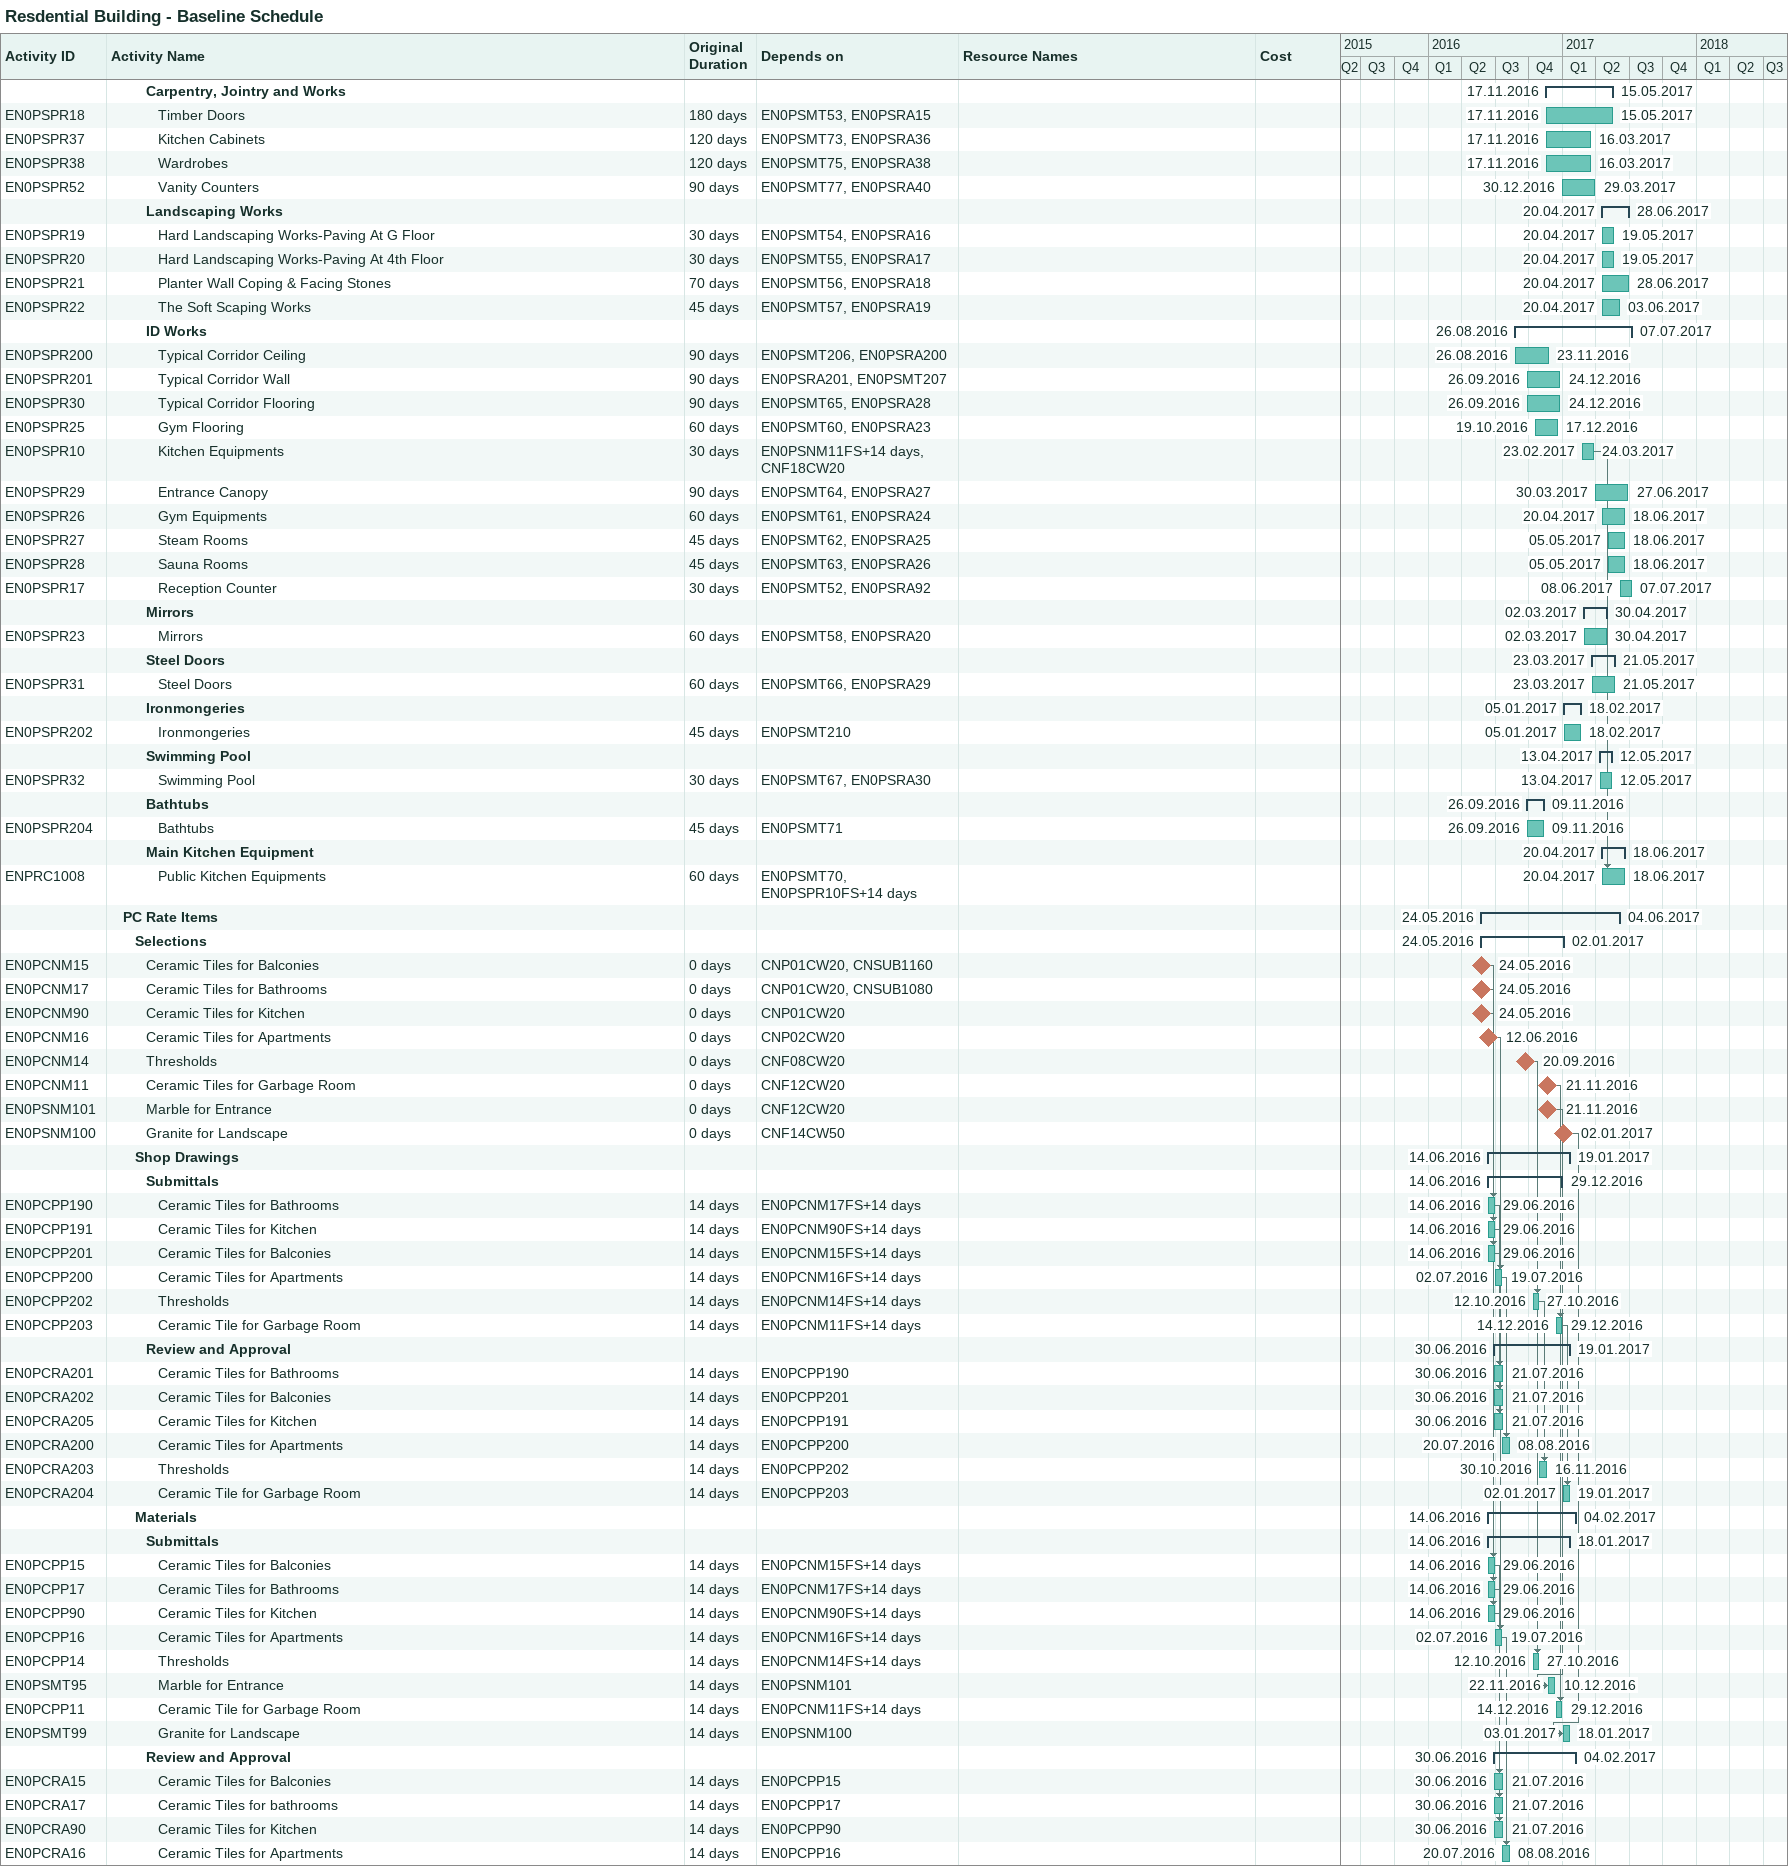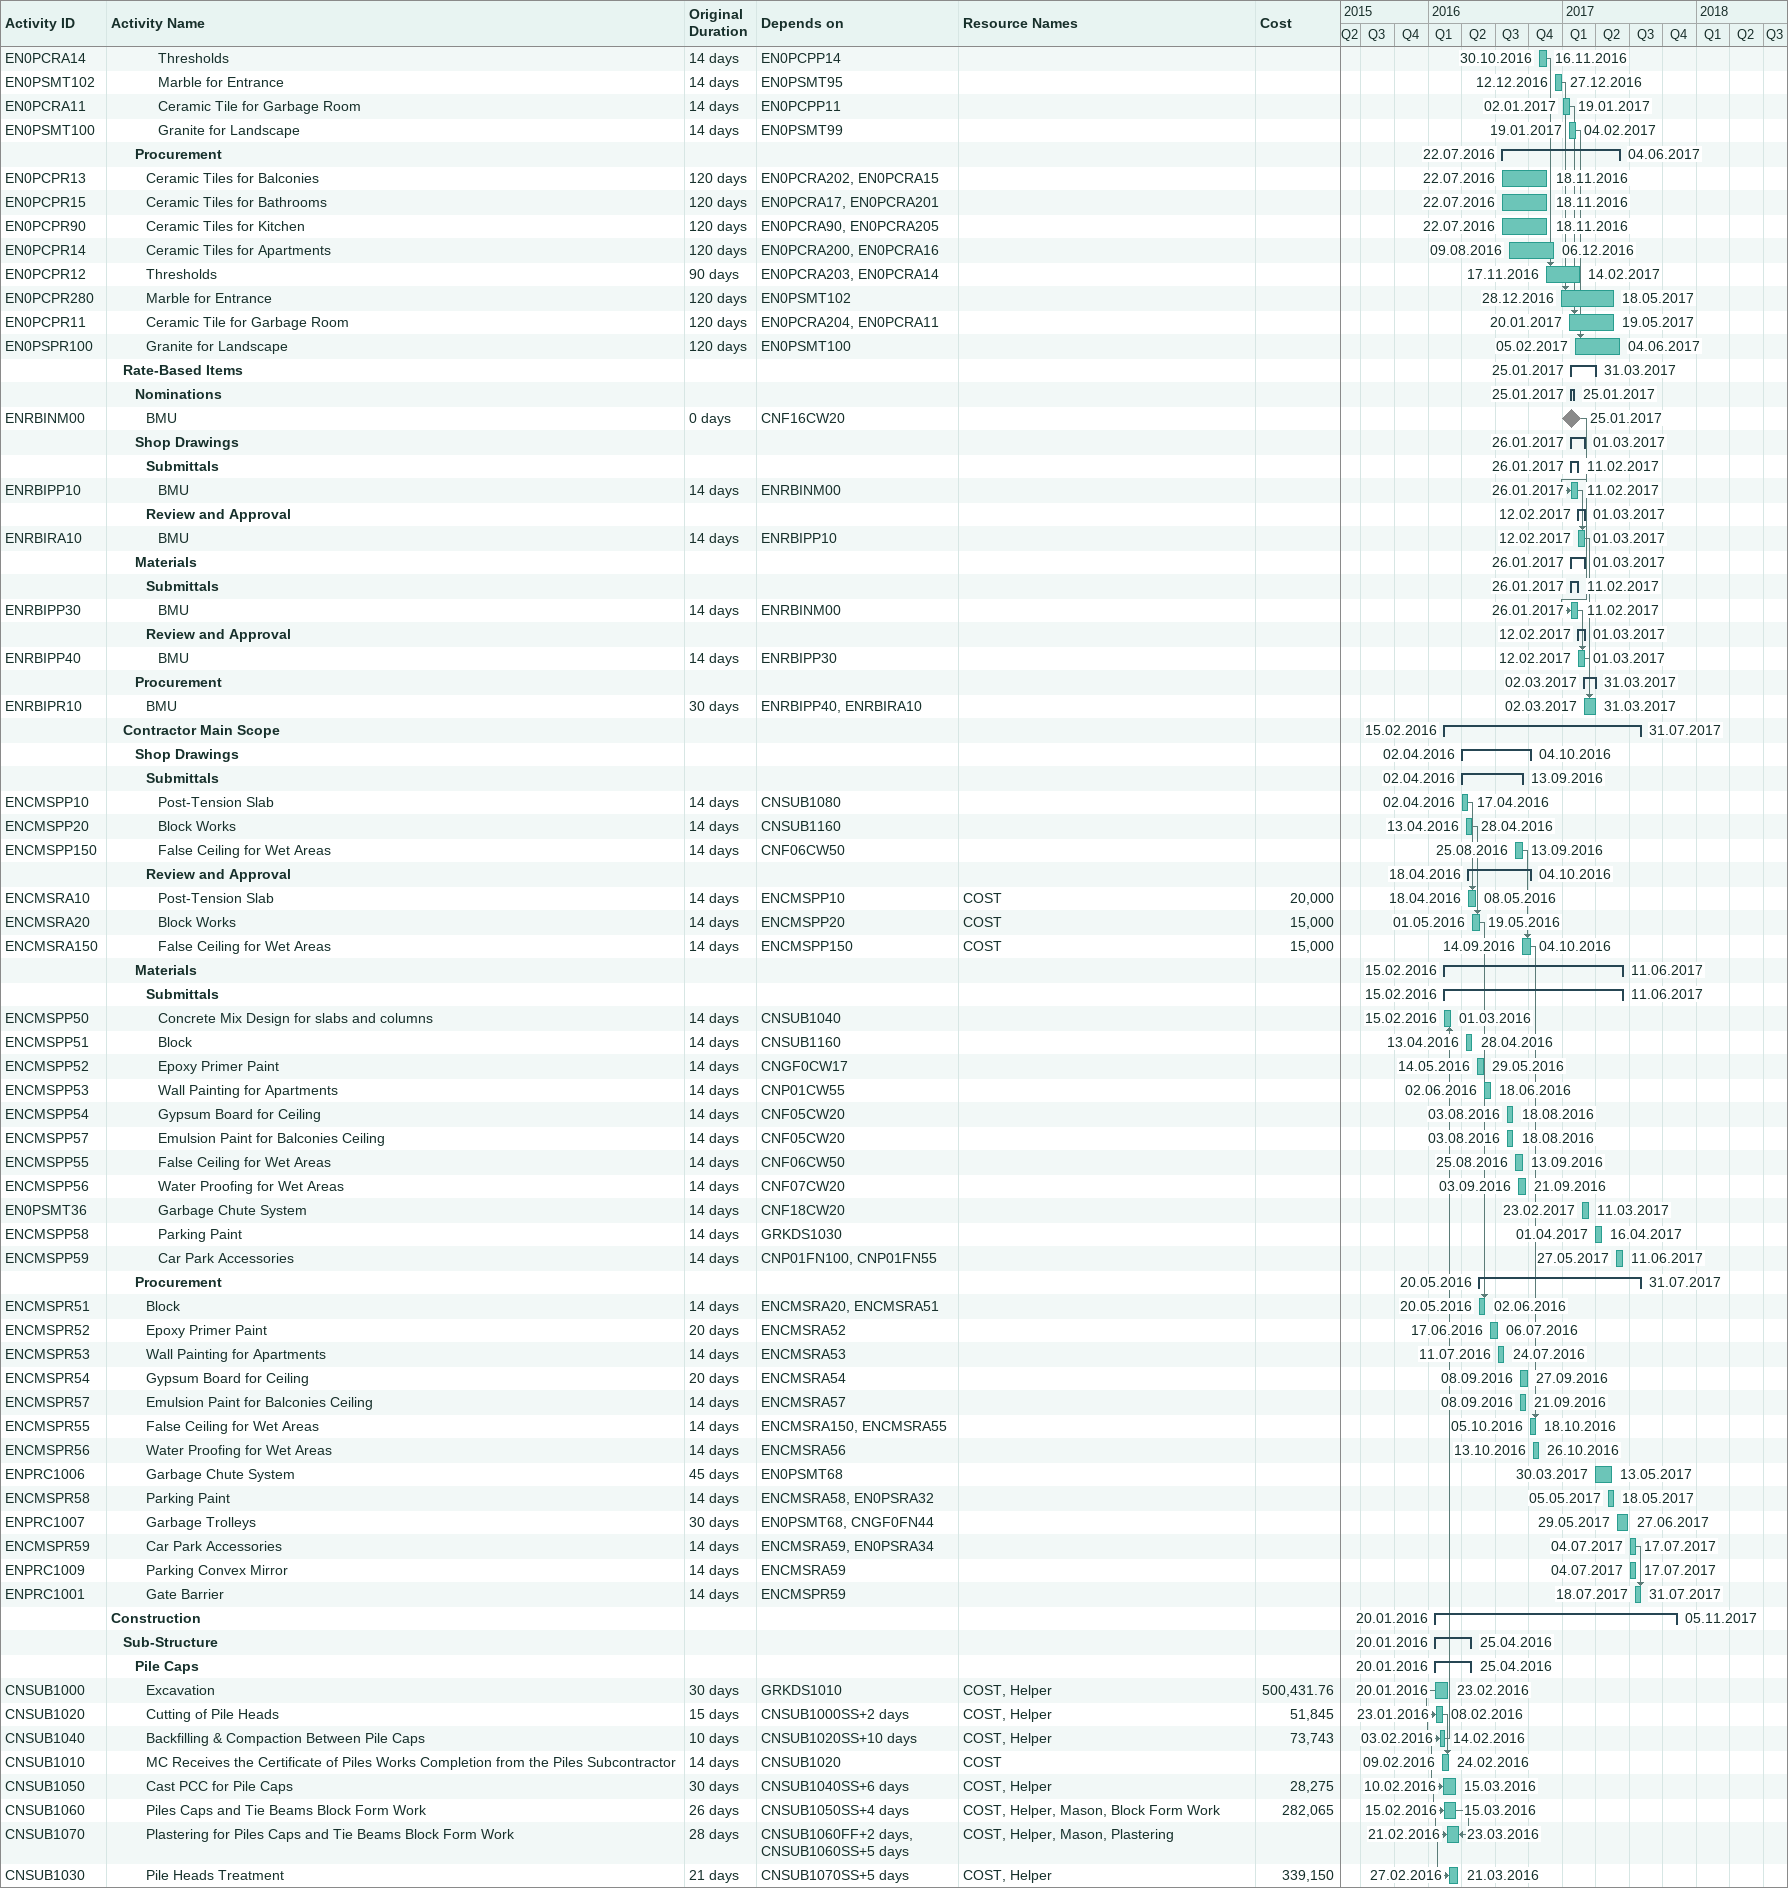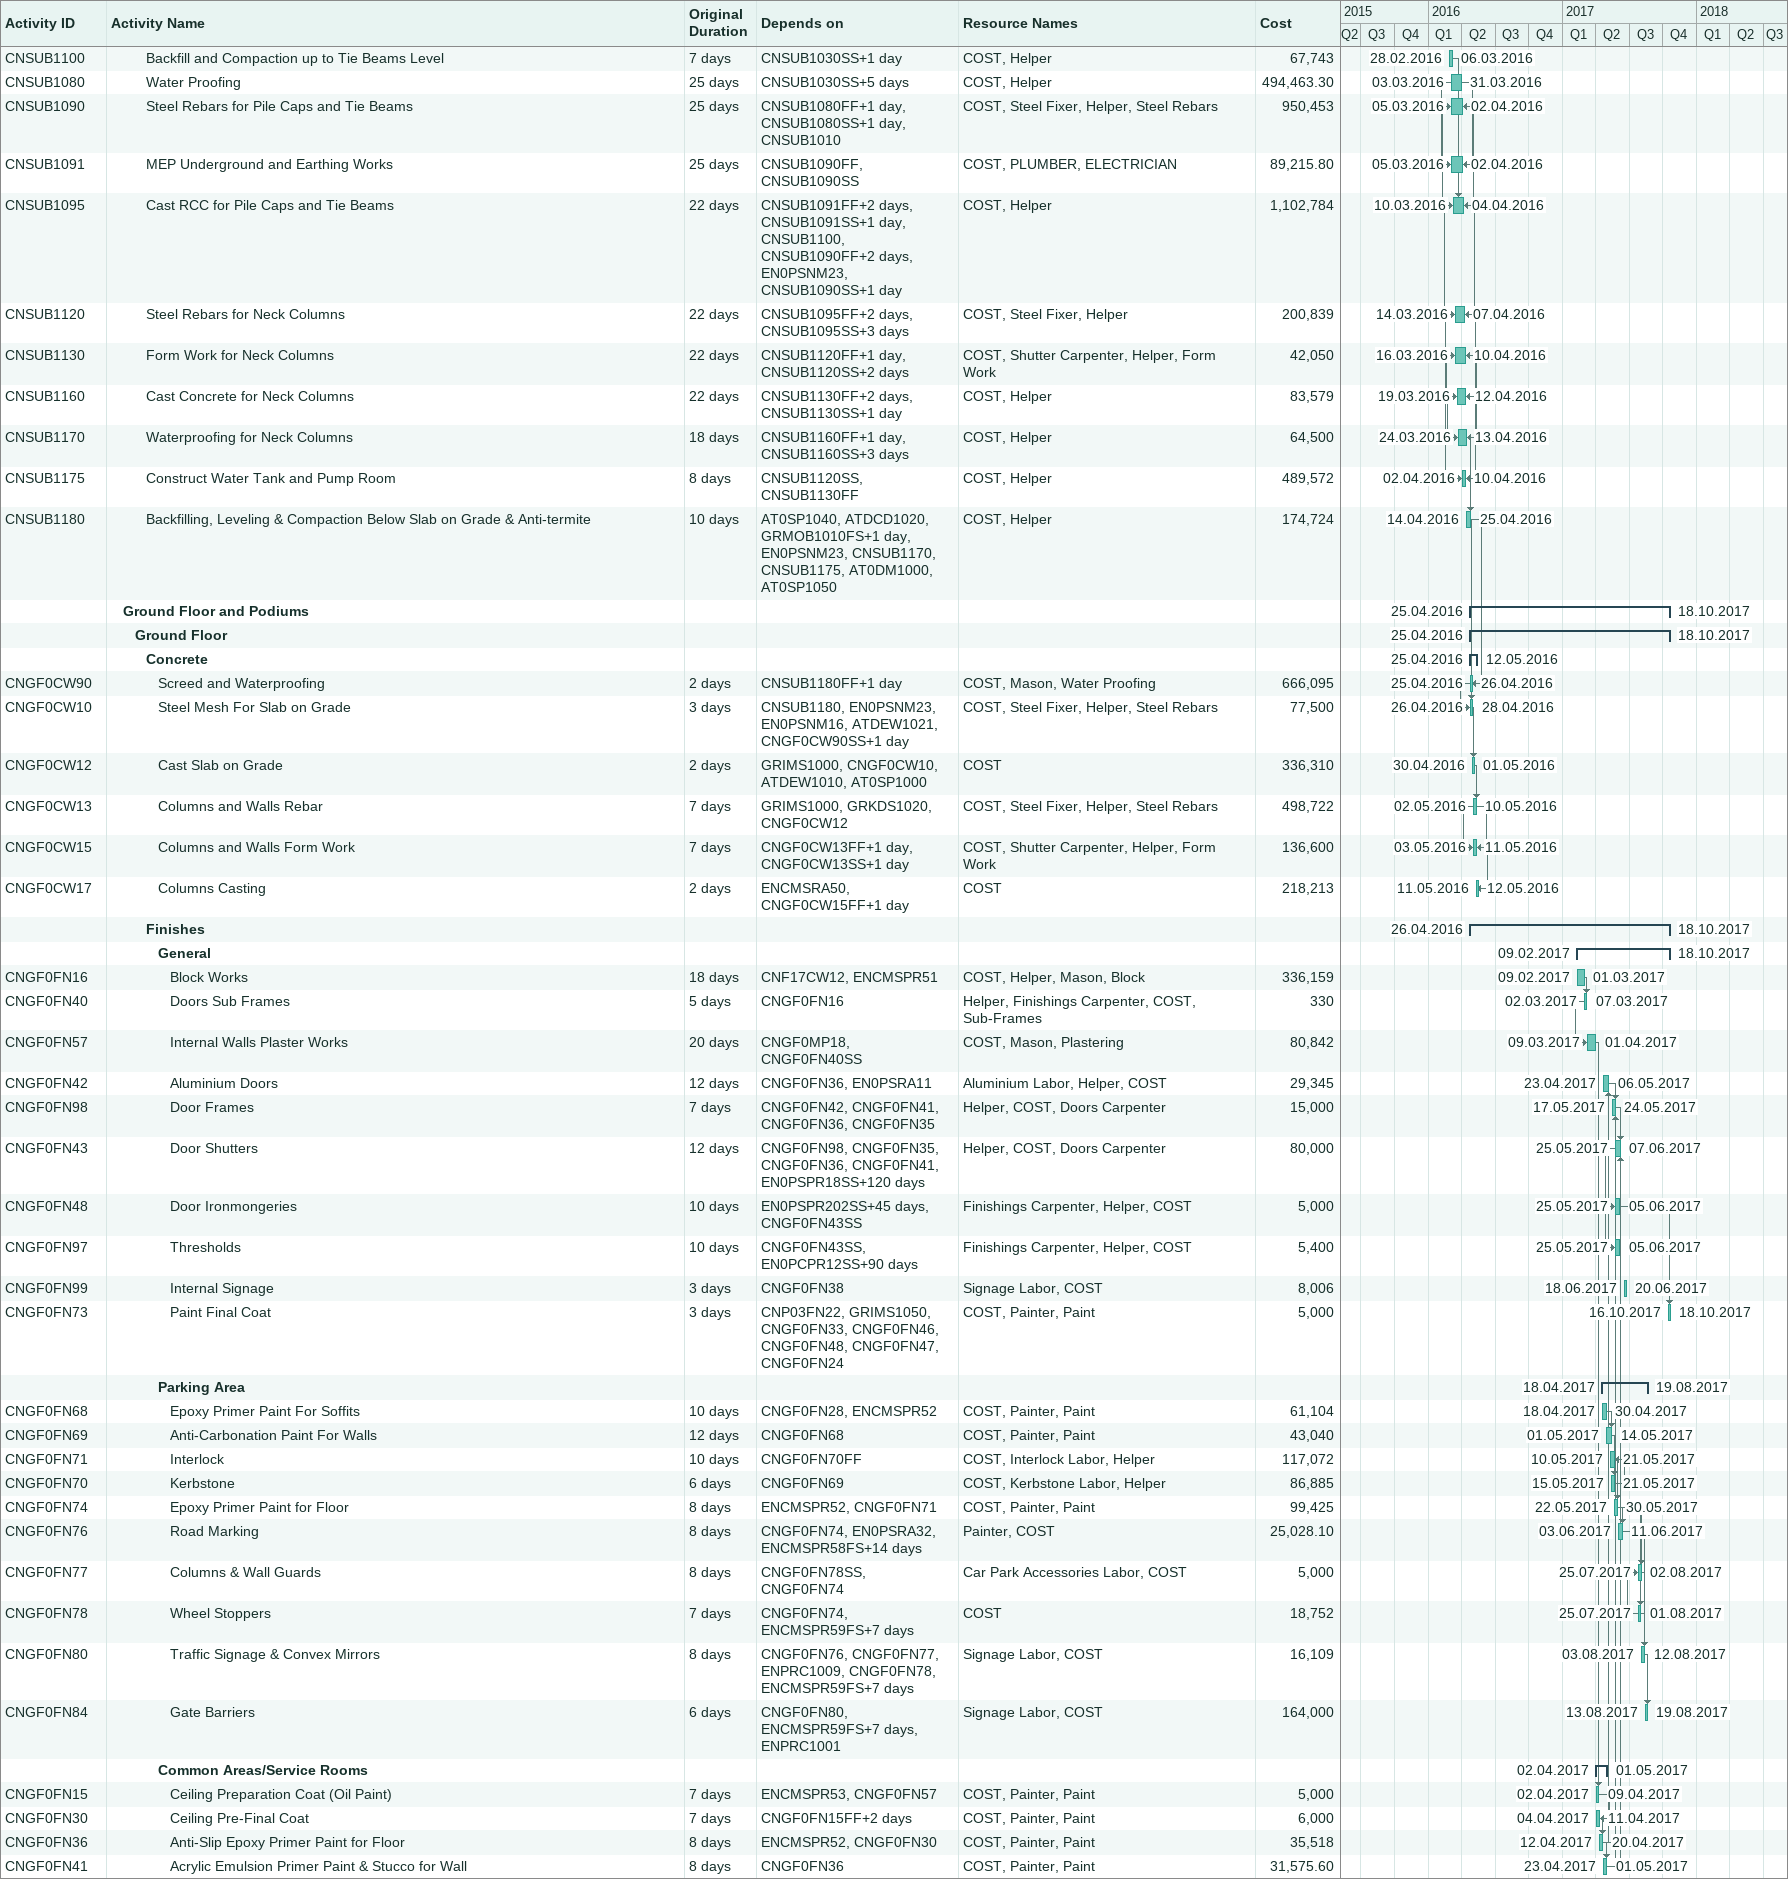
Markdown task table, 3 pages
Resdential Building - Baseline Schedule

| ID | Level | Task | Original duration | Start | Finish | Predecessors | Resources | Cost |
|---|---|---|---|---|---|---|---|---|
|  | 4 | **Carpentry, Jointry and Works** |  | 2016-11-17 | 2017-05-15 |  |  |  |
| EN0PSPR18 | 5 | Timber Doors | 180d | 2016-11-17 | 2017-05-15 | EN0PSMT53, EN0PSRA15 |  |  |
| EN0PSPR37 | 5 | Kitchen Cabinets | 120d | 2016-11-17 | 2017-03-16 | EN0PSMT73, EN0PSRA36 |  |  |
| EN0PSPR38 | 5 | Wardrobes | 120d | 2016-11-17 | 2017-03-16 | EN0PSMT75, EN0PSRA38 |  |  |
| EN0PSPR52 | 5 | Vanity Counters | 90d | 2016-12-30 | 2017-03-29 | EN0PSMT77, EN0PSRA40 |  |  |
|  | 4 | **Landscaping Works** |  | 2017-04-20 | 2017-06-28 |  |  |  |
| EN0PSPR19 | 5 | Hard Landscaping Works-Paving At G Floor | 30d | 2017-04-20 | 2017-05-19 | EN0PSMT54, EN0PSRA16 |  |  |
| EN0PSPR20 | 5 | Hard Landscaping Works-Paving At 4th Floor | 30d | 2017-04-20 | 2017-05-19 | EN0PSMT55, EN0PSRA17 |  |  |
| EN0PSPR21 | 5 | Planter Wall Coping & Facing Stones | 70d | 2017-04-20 | 2017-06-28 | EN0PSMT56, EN0PSRA18 |  |  |
| EN0PSPR22 | 5 | The Soft Scaping Works | 45d | 2017-04-20 | 2017-06-03 | EN0PSMT57, EN0PSRA19 |  |  |
|  | 4 | **ID Works** |  | 2016-08-26 | 2017-07-07 |  |  |  |
| EN0PSPR200 | 5 | Typical Corridor Ceiling | 90d | 2016-08-26 | 2016-11-23 | EN0PSMT206, EN0PSRA200 |  |  |
| EN0PSPR201 | 5 | Typical Corridor Wall | 90d | 2016-09-26 | 2016-12-24 | EN0PSRA201, EN0PSMT207 |  |  |
| EN0PSPR30 | 5 | Typical Corridor Flooring | 90d | 2016-09-26 | 2016-12-24 | EN0PSMT65, EN0PSRA28 |  |  |
| EN0PSPR25 | 5 | Gym Flooring | 60d | 2016-10-19 | 2016-12-17 | EN0PSMT60, EN0PSRA23 |  |  |
| EN0PSPR10 | 5 | Kitchen Equipments | 30d | 2017-02-23 | 2017-03-24 | EN0PSNM11FS+14d, CNF18CW20 |  |  |
| EN0PSPR29 | 5 | Entrance Canopy | 90d | 2017-03-30 | 2017-06-27 | EN0PSMT64, EN0PSRA27 |  |  |
| EN0PSPR26 | 5 | Gym Equipments | 60d | 2017-04-20 | 2017-06-18 | EN0PSMT61, EN0PSRA24 |  |  |
| EN0PSPR27 | 5 | Steam Rooms | 45d | 2017-05-05 | 2017-06-18 | EN0PSMT62, EN0PSRA25 |  |  |
| EN0PSPR28 | 5 | Sauna Rooms | 45d | 2017-05-05 | 2017-06-18 | EN0PSMT63, EN0PSRA26 |  |  |
| EN0PSPR17 | 5 | Reception Counter | 30d | 2017-06-08 | 2017-07-07 | EN0PSMT52, EN0PSRA92 |  |  |
|  | 4 | **Mirrors** |  | 2017-03-02 | 2017-04-30 |  |  |  |
| EN0PSPR23 | 5 | Mirrors | 60d | 2017-03-02 | 2017-04-30 | EN0PSMT58, EN0PSRA20 |  |  |
|  | 4 | **Steel Doors** |  | 2017-03-23 | 2017-05-21 |  |  |  |
| EN0PSPR31 | 5 | Steel Doors | 60d | 2017-03-23 | 2017-05-21 | EN0PSMT66, EN0PSRA29 |  |  |
|  | 4 | **Ironmongeries** |  | 2017-01-05 | 2017-02-18 |  |  |  |
| EN0PSPR202 | 5 | Ironmongeries | 45d | 2017-01-05 | 2017-02-18 | EN0PSMT210 |  |  |
|  | 4 | **Swimming Pool** |  | 2017-04-13 | 2017-05-12 |  |  |  |
| EN0PSPR32 | 5 | Swimming Pool | 30d | 2017-04-13 | 2017-05-12 | EN0PSMT67, EN0PSRA30 |  |  |
|  | 4 | **Bathtubs** |  | 2016-09-26 | 2016-11-09 |  |  |  |
| EN0PSPR204 | 5 | Bathtubs | 45d | 2016-09-26 | 2016-11-09 | EN0PSMT71 |  |  |
|  | 4 | **Main Kitchen Equipment** |  | 2017-04-20 | 2017-06-18 |  |  |  |
| ENPRC1008 | 5 | Public Kitchen Equipments | 60d | 2017-04-20 | 2017-06-18 | EN0PSMT70, EN0PSPR10FS+14d |  |  |
|  | 2 | **PC Rate Items** |  | 2016-05-24 | 2017-06-04 |  |  |  |
|  | 3 | **Selections** |  | 2016-05-24 | 2017-01-02 |  |  |  |
| EN0PCNM15 | 4 | Ceramic Tiles for Balconies | 0d | 2016-05-24 | 2016-05-24 | CNP01CW20, CNSUB1160 |  |  |
| EN0PCNM17 | 4 | Ceramic Tiles for Bathrooms | 0d | 2016-05-24 | 2016-05-24 | CNP01CW20, CNSUB1080 |  |  |
| EN0PCNM90 | 4 | Ceramic Tiles for Kitchen | 0d | 2016-05-24 | 2016-05-24 | CNP01CW20 |  |  |
| EN0PCNM16 | 4 | Ceramic Tiles for Apartments | 0d | 2016-06-12 | 2016-06-12 | CNP02CW20 |  |  |
| EN0PCNM14 | 4 | Thresholds | 0d | 2016-09-20 | 2016-09-20 | CNF08CW20 |  |  |
| EN0PCNM11 | 4 | Ceramic Tiles for Garbage Room | 0d | 2016-11-21 | 2016-11-21 | CNF12CW20 |  |  |
| EN0PSNM101 | 4 | Marble for Entrance | 0d | 2016-11-21 | 2016-11-21 | CNF12CW20 |  |  |
| EN0PSNM100 | 4 | Granite for Landscape | 0d | 2017-01-02 | 2017-01-02 | CNF14CW50 |  |  |
|  | 3 | **Shop Drawings** |  | 2016-06-14 | 2017-01-19 |  |  |  |
|  | 4 | **Submittals** |  | 2016-06-14 | 2016-12-29 |  |  |  |
| EN0PCPP190 | 5 | Ceramic Tiles for Bathrooms | 14d | 2016-06-14 | 2016-06-29 | EN0PCNM17FS+14d |  |  |
| EN0PCPP191 | 5 | Ceramic Tiles for Kitchen | 14d | 2016-06-14 | 2016-06-29 | EN0PCNM90FS+14d |  |  |
| EN0PCPP201 | 5 | Ceramic Tiles for Balconies | 14d | 2016-06-14 | 2016-06-29 | EN0PCNM15FS+14d |  |  |
| EN0PCPP200 | 5 | Ceramic Tiles for Apartments | 14d | 2016-07-02 | 2016-07-19 | EN0PCNM16FS+14d |  |  |
| EN0PCPP202 | 5 | Thresholds | 14d | 2016-10-12 | 2016-10-27 | EN0PCNM14FS+14d |  |  |
| EN0PCPP203 | 5 | Ceramic Tile for Garbage Room | 14d | 2016-12-14 | 2016-12-29 | EN0PCNM11FS+14d |  |  |
|  | 4 | **Review and Approval** |  | 2016-06-30 | 2017-01-19 |  |  |  |
| EN0PCRA201 | 5 | Ceramic Tiles for Bathrooms | 14d | 2016-06-30 | 2016-07-21 | EN0PCPP190 |  |  |
| EN0PCRA202 | 5 | Ceramic Tiles for Balconies | 14d | 2016-06-30 | 2016-07-21 | EN0PCPP201 |  |  |
| EN0PCRA205 | 5 | Ceramic Tiles for Kitchen | 14d | 2016-06-30 | 2016-07-21 | EN0PCPP191 |  |  |
| EN0PCRA200 | 5 | Ceramic Tiles for Apartments | 14d | 2016-07-20 | 2016-08-08 | EN0PCPP200 |  |  |
| EN0PCRA203 | 5 | Thresholds | 14d | 2016-10-30 | 2016-11-16 | EN0PCPP202 |  |  |
| EN0PCRA204 | 5 | Ceramic Tile for Garbage Room | 14d | 2017-01-02 | 2017-01-19 | EN0PCPP203 |  |  |
|  | 3 | **Materials** |  | 2016-06-14 | 2017-02-04 |  |  |  |
|  | 4 | **Submittals** |  | 2016-06-14 | 2017-01-18 |  |  |  |
| EN0PCPP15 | 5 | Ceramic Tiles for Balconies | 14d | 2016-06-14 | 2016-06-29 | EN0PCNM15FS+14d |  |  |
| EN0PCPP17 | 5 | Ceramic Tiles for Bathrooms | 14d | 2016-06-14 | 2016-06-29 | EN0PCNM17FS+14d |  |  |
| EN0PCPP90 | 5 | Ceramic Tiles for Kitchen | 14d | 2016-06-14 | 2016-06-29 | EN0PCNM90FS+14d |  |  |
| EN0PCPP16 | 5 | Ceramic Tiles for Apartments | 14d | 2016-07-02 | 2016-07-19 | EN0PCNM16FS+14d |  |  |
| EN0PCPP14 | 5 | Thresholds | 14d | 2016-10-12 | 2016-10-27 | EN0PCNM14FS+14d |  |  |
| EN0PSMT95 | 5 | Marble for Entrance | 14d | 2016-11-22 | 2016-12-10 | EN0PSNM101 |  |  |
| EN0PCPP11 | 5 | Ceramic Tile for Garbage Room | 14d | 2016-12-14 | 2016-12-29 | EN0PCNM11FS+14d |  |  |
| EN0PSMT99 | 5 | Granite for Landscape | 14d | 2017-01-03 | 2017-01-18 | EN0PSNM100 |  |  |
|  | 4 | **Review and Approval** |  | 2016-06-30 | 2017-02-04 |  |  |  |
| EN0PCRA15 | 5 | Ceramic Tiles for Balconies | 14d | 2016-06-30 | 2016-07-21 | EN0PCPP15 |  |  |
| EN0PCRA17 | 5 | Ceramic Tiles for bathrooms | 14d | 2016-06-30 | 2016-07-21 | EN0PCPP17 |  |  |
| EN0PCRA90 | 5 | Ceramic Tiles for Kitchen | 14d | 2016-06-30 | 2016-07-21 | EN0PCPP90 |  |  |
| EN0PCRA16 | 5 | Ceramic Tiles for Apartments | 14d | 2016-07-20 | 2016-08-08 | EN0PCPP16 |  |  |
| EN0PCRA14 | 5 | Thresholds | 14d | 2016-10-30 | 2016-11-16 | EN0PCPP14 |  |  |
| EN0PSMT102 | 5 | Marble for Entrance | 14d | 2016-12-12 | 2016-12-27 | EN0PSMT95 |  |  |
| EN0PCRA11 | 5 | Ceramic Tile for Garbage Room | 14d | 2017-01-02 | 2017-01-19 | EN0PCPP11 |  |  |
| EN0PSMT100 | 5 | Granite for Landscape | 14d | 2017-01-19 | 2017-02-04 | EN0PSMT99 |  |  |
|  | 3 | **Procurement** |  | 2016-07-22 | 2017-06-04 |  |  |  |
| EN0PCPR13 | 4 | Ceramic Tiles for Balconies | 120d | 2016-07-22 | 2016-11-18 | EN0PCRA202, EN0PCRA15 |  |  |
| EN0PCPR15 | 4 | Ceramic Tiles for Bathrooms | 120d | 2016-07-22 | 2016-11-18 | EN0PCRA17, EN0PCRA201 |  |  |
| EN0PCPR90 | 4 | Ceramic Tiles for Kitchen | 120d | 2016-07-22 | 2016-11-18 | EN0PCRA90, EN0PCRA205 |  |  |
| EN0PCPR14 | 4 | Ceramic Tiles for Apartments | 120d | 2016-08-09 | 2016-12-06 | EN0PCRA200, EN0PCRA16 |  |  |
| EN0PCPR12 | 4 | Thresholds | 90d | 2016-11-17 | 2017-02-14 | EN0PCRA203, EN0PCRA14 |  |  |
| EN0PCPR280 | 4 | Marble for Entrance | 120d | 2016-12-28 | 2017-05-18 | EN0PSMT102 |  |  |
| EN0PCPR11 | 4 | Ceramic Tile for Garbage Room | 120d | 2017-01-20 | 2017-05-19 | EN0PCRA204, EN0PCRA11 |  |  |
| EN0PSPR100 | 4 | Granite for Landscape | 120d | 2017-02-05 | 2017-06-04 | EN0PSMT100 |  |  |
|  | 2 | **Rate-Based Items** |  | 2017-01-25 | 2017-03-31 |  |  |  |
|  | 3 | **Nominations** |  | 2017-01-25 | 2017-01-25 |  |  |  |
| ENRBINM00 | 4 | BMU | 0d | 2017-01-25 | 2017-01-25 | CNF16CW20 |  |  |
|  | 3 | **Shop Drawings** |  | 2017-01-26 | 2017-03-01 |  |  |  |
|  | 4 | **Submittals** |  | 2017-01-26 | 2017-02-11 |  |  |  |
| ENRBIPP10 | 5 | BMU | 14d | 2017-01-26 | 2017-02-11 | ENRBINM00 |  |  |
|  | 4 | **Review and Approval** |  | 2017-02-12 | 2017-03-01 |  |  |  |
| ENRBIRA10 | 5 | BMU | 14d | 2017-02-12 | 2017-03-01 | ENRBIPP10 |  |  |
|  | 3 | **Materials** |  | 2017-01-26 | 2017-03-01 |  |  |  |
|  | 4 | **Submittals** |  | 2017-01-26 | 2017-02-11 |  |  |  |
| ENRBIPP30 | 5 | BMU | 14d | 2017-01-26 | 2017-02-11 | ENRBINM00 |  |  |
|  | 4 | **Review and Approval** |  | 2017-02-12 | 2017-03-01 |  |  |  |
| ENRBIPP40 | 5 | BMU | 14d | 2017-02-12 | 2017-03-01 | ENRBIPP30 |  |  |
|  | 3 | **Procurement** |  | 2017-03-02 | 2017-03-31 |  |  |  |
| ENRBIPR10 | 4 | BMU | 30d | 2017-03-02 | 2017-03-31 | ENRBIPP40, ENRBIRA10 |  |  |
|  | 2 | **Contractor Main Scope** |  | 2016-02-15 | 2017-07-31 |  |  |  |
|  | 3 | **Shop Drawings** |  | 2016-04-02 | 2016-10-04 |  |  |  |
|  | 4 | **Submittals** |  | 2016-04-02 | 2016-09-13 |  |  |  |
| ENCMSPP10 | 5 | Post-Tension Slab | 14d | 2016-04-02 | 2016-04-17 | CNSUB1080 |  |  |
| ENCMSPP20 | 5 | Block Works | 14d | 2016-04-13 | 2016-04-28 | CNSUB1160 |  |  |
| ENCMSPP150 | 5 | False Ceiling for Wet Areas | 14d | 2016-08-25 | 2016-09-13 | CNF06CW50 |  |  |
|  | 4 | **Review and Approval** |  | 2016-04-18 | 2016-10-04 |  |  |  |
| ENCMSRA10 | 5 | Post-Tension Slab | 14d | 2016-04-18 | 2016-05-08 | ENCMSPP10 | COST | 20000 |
| ENCMSRA20 | 5 | Block Works | 14d | 2016-05-01 | 2016-05-19 | ENCMSPP20 | COST | 15000 |
| ENCMSRA150 | 5 | False Ceiling for Wet Areas | 14d | 2016-09-14 | 2016-10-04 | ENCMSPP150 | COST | 15000 |
|  | 3 | **Materials** |  | 2016-02-15 | 2017-06-11 |  |  |  |
|  | 4 | **Submittals** |  | 2016-02-15 | 2017-06-11 |  |  |  |
| ENCMSPP50 | 5 | Concrete Mix Design for slabs and columns | 14d | 2016-02-15 | 2016-03-01 | CNSUB1040 |  |  |
| ENCMSPP51 | 5 | Block | 14d | 2016-04-13 | 2016-04-28 | CNSUB1160 |  |  |
| ENCMSPP52 | 5 | Epoxy Primer Paint | 14d | 2016-05-14 | 2016-05-29 | CNGF0CW17 |  |  |
| ENCMSPP53 | 5 | Wall Painting for Apartments | 14d | 2016-06-02 | 2016-06-18 | CNP01CW55 |  |  |
| ENCMSPP54 | 5 | Gypsum Board for Ceiling | 14d | 2016-08-03 | 2016-08-18 | CNF05CW20 |  |  |
| ENCMSPP57 | 5 | Emulsion Paint for Balconies Ceiling | 14d | 2016-08-03 | 2016-08-18 | CNF05CW20 |  |  |
| ENCMSPP55 | 5 | False Ceiling for Wet Areas | 14d | 2016-08-25 | 2016-09-13 | CNF06CW50 |  |  |
| ENCMSPP56 | 5 | Water Proofing for Wet Areas | 14d | 2016-09-03 | 2016-09-21 | CNF07CW20 |  |  |
| EN0PSMT36 | 5 | Garbage Chute System | 14d | 2017-02-23 | 2017-03-11 | CNF18CW20 |  |  |
| ENCMSPP58 | 5 | Parking Paint | 14d | 2017-04-01 | 2017-04-16 | GRKDS1030 |  |  |
| ENCMSPP59 | 5 | Car Park Accessories | 14d | 2017-05-27 | 2017-06-11 | CNP01FN100, CNP01FN55 |  |  |
|  | 3 | **Procurement** |  | 2016-05-20 | 2017-07-31 |  |  |  |
| ENCMSPR51 | 4 | Block | 14d | 2016-05-20 | 2016-06-02 | ENCMSRA20, ENCMSRA51 |  |  |
| ENCMSPR52 | 4 | Epoxy Primer Paint | 20d | 2016-06-17 | 2016-07-06 | ENCMSRA52 |  |  |
| ENCMSPR53 | 4 | Wall Painting for Apartments | 14d | 2016-07-11 | 2016-07-24 | ENCMSRA53 |  |  |
| ENCMSPR54 | 4 | Gypsum Board for Ceiling | 20d | 2016-09-08 | 2016-09-27 | ENCMSRA54 |  |  |
| ENCMSPR57 | 4 | Emulsion Paint for Balconies Ceiling | 14d | 2016-09-08 | 2016-09-21 | ENCMSRA57 |  |  |
| ENCMSPR55 | 4 | False Ceiling for Wet Areas | 14d | 2016-10-05 | 2016-10-18 | ENCMSRA150, ENCMSRA55 |  |  |
| ENCMSPR56 | 4 | Water Proofing for Wet Areas | 14d | 2016-10-13 | 2016-10-26 | ENCMSRA56 |  |  |
| ENPRC1006 | 4 | Garbage Chute System | 45d | 2017-03-30 | 2017-05-13 | EN0PSMT68 |  |  |
| ENCMSPR58 | 4 | Parking Paint | 14d | 2017-05-05 | 2017-05-18 | ENCMSRA58, EN0PSRA32 |  |  |
| ENPRC1007 | 4 | Garbage Trolleys | 30d | 2017-05-29 | 2017-06-27 | EN0PSMT68, CNGF0FN44 |  |  |
| ENCMSPR59 | 4 | Car Park Accessories | 14d | 2017-07-04 | 2017-07-17 | ENCMSRA59, EN0PSRA34 |  |  |
| ENPRC1009 | 4 | Parking Convex Mirror | 14d | 2017-07-04 | 2017-07-17 | ENCMSRA59 |  |  |
| ENPRC1001 | 4 | Gate Barrier | 14d | 2017-07-18 | 2017-07-31 | ENCMSPR59 |  |  |
|  | 1 | **Construction** |  | 2016-01-20 | 2017-11-05 |  |  |  |
|  | 2 | **Sub-Structure** |  | 2016-01-20 | 2016-04-25 |  |  |  |
|  | 3 | **Pile Caps** |  | 2016-01-20 | 2016-04-25 |  |  |  |
| CNSUB1000 | 4 | Excavation | 30d | 2016-01-20 | 2016-02-23 | GRKDS1010 | COST, Helper | 500431.76 |
| CNSUB1020 | 4 | Cutting of Pile Heads | 15d | 2016-01-23 | 2016-02-08 | CNSUB1000SS+2d | COST, Helper | 51845 |
| CNSUB1040 | 4 | Backfilling & Compaction Between Pile Caps | 10d | 2016-02-03 | 2016-02-14 | CNSUB1020SS+10d | COST, Helper | 73743 |
| CNSUB1010 | 4 | MC Receives the Certificate of Piles Works Completion from the Piles Subcontractor | 14d | 2016-02-09 | 2016-02-24 | CNSUB1020 | COST |  |
| CNSUB1050 | 4 | Cast PCC for Pile Caps | 30d | 2016-02-10 | 2016-03-15 | CNSUB1040SS+6d | COST, Helper | 28275 |
| CNSUB1060 | 4 | Piles Caps and Tie Beams Block Form Work | 26d | 2016-02-15 | 2016-03-15 | CNSUB1050SS+4d | COST, Helper, Mason, Block Form Work | 282065 |
| CNSUB1070 | 4 | Plastering for Piles Caps and Tie Beams Block Form Work | 28d | 2016-02-21 | 2016-03-23 | CNSUB1060FF+2d, CNSUB1060SS+5d | COST, Helper, Mason, Plastering |  |
| CNSUB1030 | 4 | Pile Heads Treatment | 21d | 2016-02-27 | 2016-03-21 | CNSUB1070SS+5d | COST, Helper | 339150 |
| CNSUB1100 | 4 | Backfill and Compaction up to Tie Beams Level | 7d | 2016-02-28 | 2016-03-06 | CNSUB1030SS+1d | COST, Helper | 67743 |
| CNSUB1080 | 4 | Water Proofing | 25d | 2016-03-03 | 2016-03-31 | CNSUB1030SS+5d | COST, Helper | 494463.30 |
| CNSUB1090 | 4 | Steel Rebars for Pile Caps and Tie Beams | 25d | 2016-03-05 | 2016-04-02 | CNSUB1080FF+1d, CNSUB1080SS+1d, CNSUB1010 | COST, Steel Fixer, Helper, Steel Rebars | 950453 |
| CNSUB1091 | 4 | MEP Underground and Earthing Works | 25d | 2016-03-05 | 2016-04-02 | CNSUB1090FF, CNSUB1090SS | COST, PLUMBER, ELECTRICIAN | 89215.80 |
| CNSUB1095 | 4 | Cast RCC for Pile Caps and Tie Beams | 22d | 2016-03-10 | 2016-04-04 | CNSUB1091FF+2d, CNSUB1091SS+1d, CNSUB1100, CNSUB1090FF+2d, EN0PSNM23, CNSUB1090SS+1d | COST, Helper | 1102784 |
| CNSUB1120 | 4 | Steel Rebars for Neck Columns | 22d | 2016-03-14 | 2016-04-07 | CNSUB1095FF+2d, CNSUB1095SS+3d | COST, Steel Fixer, Helper | 200839 |
| CNSUB1130 | 4 | Form Work for Neck Columns | 22d | 2016-03-16 | 2016-04-10 | CNSUB1120FF+1d, CNSUB1120SS+2d | COST, Shutter Carpenter, Helper, Form Work | 42050 |
| CNSUB1160 | 4 | Cast Concrete for Neck Columns | 22d | 2016-03-19 | 2016-04-12 | CNSUB1130FF+2d, CNSUB1130SS+1d | COST, Helper | 83579 |
| CNSUB1170 | 4 | Waterproofing for Neck Columns | 18d | 2016-03-24 | 2016-04-13 | CNSUB1160FF+1d, CNSUB1160SS+3d | COST, Helper | 64500 |
| CNSUB1175 | 4 | Construct Water Tank and Pump Room | 8d | 2016-04-02 | 2016-04-10 | CNSUB1120SS, CNSUB1130FF | COST, Helper | 489572 |
| CNSUB1180 | 4 | Backfilling, Leveling & Compaction Below Slab on Grade & Anti-termite | 10d | 2016-04-14 | 2016-04-25 | AT0SP1040, ATDCD1020, GRMOB1010FS+1d, EN0PSNM23, CNSUB1170, CNSUB1175, AT0DM1000, AT0SP1050 | COST, Helper | 174724 |
|  | 2 | **Ground Floor and Podiums** |  | 2016-04-25 | 2017-10-18 |  |  |  |
|  | 3 | **Ground Floor** |  | 2016-04-25 | 2017-10-18 |  |  |  |
|  | 4 | **Concrete** |  | 2016-04-25 | 2016-05-12 |  |  |  |
| CNGF0CW90 | 5 | Screed and Waterproofing | 2d | 2016-04-25 | 2016-04-26 | CNSUB1180FF+1d | COST, Mason, Water Proofing | 666095 |
| CNGF0CW10 | 5 | Steel Mesh For Slab on Grade | 3d | 2016-04-26 | 2016-04-28 | CNSUB1180, EN0PSNM23, EN0PSNM16, ATDEW1021, CNGF0CW90SS+1d | COST, Steel Fixer, Helper, Steel Rebars | 77500 |
| CNGF0CW12 | 5 | Cast Slab on Grade | 2d | 2016-04-30 | 2016-05-01 | GRIMS1000, CNGF0CW10, ATDEW1010, AT0SP1000 | COST | 336310 |
| CNGF0CW13 | 5 | Columns and Walls Rebar | 7d | 2016-05-02 | 2016-05-10 | GRIMS1000, GRKDS1020, CNGF0CW12 | COST, Steel Fixer, Helper, Steel Rebars | 498722 |
| CNGF0CW15 | 5 | Columns and Walls Form Work | 7d | 2016-05-03 | 2016-05-11 | CNGF0CW13FF+1d, CNGF0CW13SS+1d | COST, Shutter Carpenter, Helper, Form Work | 136600 |
| CNGF0CW17 | 5 | Columns Casting | 2d | 2016-05-11 | 2016-05-12 | ENCMSRA50, CNGF0CW15FF+1d | COST | 218213 |
|  | 4 | **Finishes** |  | 2016-04-26 | 2017-10-18 |  |  |  |
|  | 5 | **General** |  | 2017-02-09 | 2017-10-18 |  |  |  |
| CNGF0FN16 | 6 | Block Works | 18d | 2017-02-09 | 2017-03-01 | CNF17CW12, ENCMSPR51 | COST, Helper, Mason, Block | 336159 |
| CNGF0FN40 | 6 | Doors Sub Frames | 5d | 2017-03-02 | 2017-03-07 | CNGF0FN16 | Helper, Finishings Carpenter, COST, Sub-Frames | 330 |
| CNGF0FN57 | 6 | Internal Walls Plaster Works | 20d | 2017-03-09 | 2017-04-01 | CNGF0MP18, CNGF0FN40SS | COST, Mason, Plastering | 80842 |
| CNGF0FN42 | 6 | Aluminium Doors | 12d | 2017-04-23 | 2017-05-06 | CNGF0FN36, EN0PSRA11 | Aluminium Labor, Helper, COST | 29345 |
| CNGF0FN98 | 6 | Door Frames | 7d | 2017-05-17 | 2017-05-24 | CNGF0FN42, CNGF0FN41, CNGF0FN36, CNGF0FN35 | Helper, COST, Doors Carpenter | 15000 |
| CNGF0FN43 | 6 | Door Shutters | 12d | 2017-05-25 | 2017-06-07 | CNGF0FN98, CNGF0FN35, CNGF0FN36, CNGF0FN41, EN0PSPR18SS+120d | Helper, COST, Doors Carpenter | 80000 |
| CNGF0FN48 | 6 | Door Ironmongeries | 10d | 2017-05-25 | 2017-06-05 | EN0PSPR202SS+45d, CNGF0FN43SS | Finishings Carpenter, Helper, COST | 5000 |
| CNGF0FN97 | 6 | Thresholds | 10d | 2017-05-25 | 2017-06-05 | CNGF0FN43SS, EN0PCPR12SS+90d | Finishings Carpenter, Helper, COST | 5400 |
| CNGF0FN99 | 6 | Internal Signage | 3d | 2017-06-18 | 2017-06-20 | CNGF0FN38 | Signage Labor, COST | 8006 |
| CNGF0FN73 | 6 | Paint Final Coat | 3d | 2017-10-16 | 2017-10-18 | CNP03FN22, GRIMS1050, CNGF0FN33, CNGF0FN46, CNGF0FN48, CNGF0FN47, CNGF0FN24 | COST, Painter, Paint | 5000 |
|  | 5 | **Parking Area** |  | 2017-04-18 | 2017-08-19 |  |  |  |
| CNGF0FN68 | 6 | Epoxy Primer Paint For Soffits | 10d | 2017-04-18 | 2017-04-30 | CNGF0FN28, ENCMSPR52 | COST, Painter, Paint | 61104 |
| CNGF0FN69 | 6 | Anti-Carbonation Paint For Walls | 12d | 2017-05-01 | 2017-05-14 | CNGF0FN68 | COST, Painter, Paint | 43040 |
| CNGF0FN71 | 6 | Interlock | 10d | 2017-05-10 | 2017-05-21 | CNGF0FN70FF | COST, Interlock Labor, Helper | 117072 |
| CNGF0FN70 | 6 | Kerbstone | 6d | 2017-05-15 | 2017-05-21 | CNGF0FN69 | COST, Kerbstone Labor, Helper | 86885 |
| CNGF0FN74 | 6 | Epoxy Primer Paint for Floor | 8d | 2017-05-22 | 2017-05-30 | ENCMSPR52, CNGF0FN71 | COST, Painter, Paint | 99425 |
| CNGF0FN76 | 6 | Road Marking | 8d | 2017-06-03 | 2017-06-11 | CNGF0FN74, EN0PSRA32, ENCMSPR58FS+14d | Painter, COST | 25028.10 |
| CNGF0FN77 | 6 | Columns & Wall Guards | 8d | 2017-07-25 | 2017-08-02 | CNGF0FN78SS, CNGF0FN74 | Car Park Accessories Labor, COST | 5000 |
| CNGF0FN78 | 6 | Wheel Stoppers | 7d | 2017-07-25 | 2017-08-01 | CNGF0FN74, ENCMSPR59FS+7d | COST | 18752 |
| CNGF0FN80 | 6 | Traffic Signage & Convex Mirrors | 8d | 2017-08-03 | 2017-08-12 | CNGF0FN76, CNGF0FN77, ENPRC1009, CNGF0FN78, ENCMSPR59FS+7d | Signage Labor, COST | 16109 |
| CNGF0FN84 | 6 | Gate Barriers | 6d | 2017-08-13 | 2017-08-19 | CNGF0FN80, ENCMSPR59FS+7d, ENPRC1001 | Signage Labor, COST | 164000 |
|  | 5 | **Common Areas/Service Rooms** |  | 2017-04-02 | 2017-05-01 |  |  |  |
| CNGF0FN15 | 6 | Ceiling Preparation Coat (Oil Paint) | 7d | 2017-04-02 | 2017-04-09 | ENCMSPR53, CNGF0FN57 | COST, Painter, Paint | 5000 |
| CNGF0FN30 | 6 | Ceiling Pre-Final Coat | 7d | 2017-04-04 | 2017-04-11 | CNGF0FN15FF+2d | COST, Painter, Paint | 6000 |
| CNGF0FN36 | 6 | Anti-Slip Epoxy Primer Paint for Floor | 8d | 2017-04-12 | 2017-04-20 | ENCMSPR52, CNGF0FN30 | COST, Painter, Paint | 35518 |
| CNGF0FN41 | 6 | Acrylic Emulsion Primer Paint & Stucco for Wall | 8d | 2017-04-23 | 2017-05-01 | CNGF0FN36 | COST, Painter, Paint | 31575.60 |
